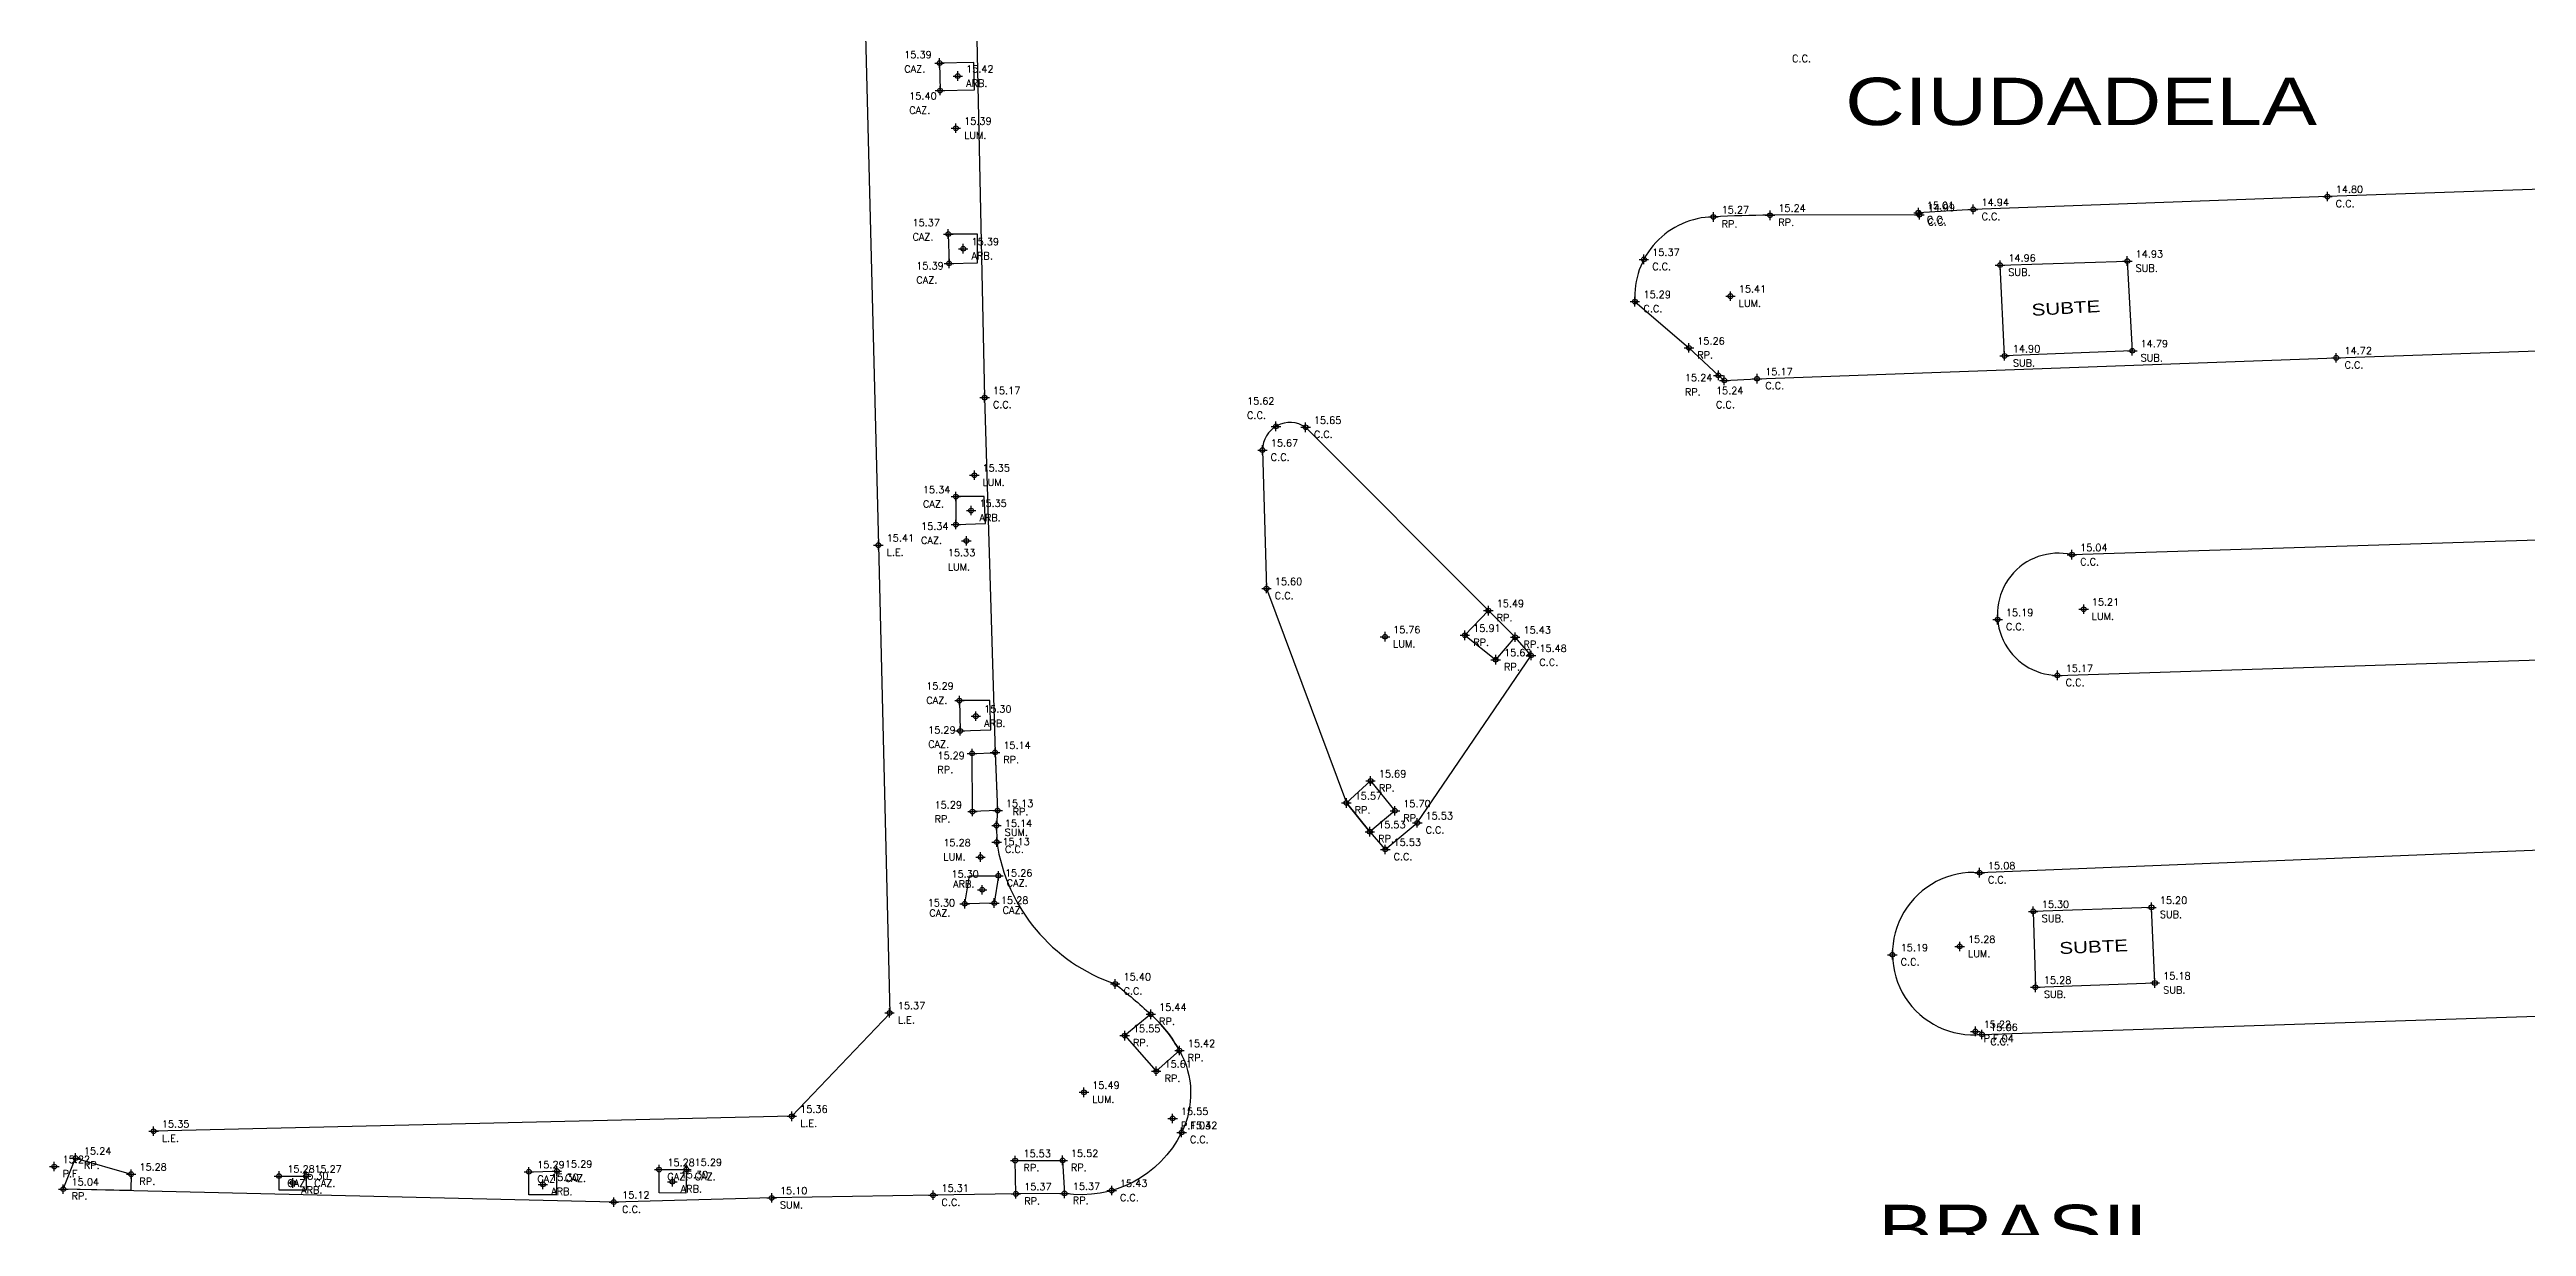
# Model space of a CAD drawing. Header units: metres. Extents: x 27389 to 27997, y 69801 to 70692.
# Drawn here: x 27389 to 27493.5, y 70159.1 to 70208.7 of the extents above; entities that cross this region are included whole.
import ezdxf
from ezdxf.enums import TextEntityAlignment as Align

# ---------------------------------------------------------------- set-up
doc = ezdxf.new("R2010")
doc.units = ezdxf.units.M
for name, color, linetype in [('C.C.', 1, 'Continuous'), ('CAZ.', 3, 'Continuous'), ('L.E.', 130, 'Continuous'), ('RAMPAS', 5, 'Continuous'), ('SUBTE.', 2, 'Continuous'), ('TEXTOS', 3, 'Continuous'), ('VER.', 2, 'Continuous')]:
    doc.layers.add(name, color=color, linetype=linetype)
doc.styles.get("Standard").update_dxf_attribs({"font": 'simplex.shx'})
doc.styles.add('Textos', font='', dxfattribs={"width": 1.3, "height": 2})
doc.styles.get('Textos').set_extended_font_data('Cascadia Code')

# ---------------------------------------------------------------- blocks, each defined once
blk = doc.blocks.new('*U5')
at = {"color": 0, "linetype": 'ByBlock', "lineweight": -2, "transparency": 16777216}
for p, q in [((-1, 0), (1, 0)), ((0, -1), (0, 1))]:
    blk.add_line(p, q, dxfattribs=at)
blk.add_circle((0, 0), 0.5, dxfattribs=at)

msp = doc.modelspace()

# ---------------------------------------------------------------- linework, layer by layer
at = {"layer": 'C.C.', "flags": 128}
for points in [[(27408.42, 70217.25), (27419.9, 70217.64), (27423.21, 70217.69, -0.201987), (27426.71, 70216.9, -0.24052), (27427.98, 70214.43), (27428.42, 70194.05), (27428.86, 70179.09), (27428.97, 70176.64), (27428.92, 70176.01), (27428.93, 70175.31, 0.280817), (27433.93, 70169.33, -0.017561), (27435.43, 70168.05, -0.080211), (27436.64, 70166.52, -0.246774), (27436.73, 70163.07, -0.327739), (27431.79, 70160.5), (27429.74, 70160.48), (27426.25, 70160.42), (27419.44, 70160.31), (27412.78, 70160.13), (27389.56, 70160.68)], [(27470.12, 70201.99), (27467.81, 70201.85), (27467.85, 70201.76), (27461.55, 70201.74, 0.013396), (27459.16, 70201.67, 0.430856), (27455.85, 70198.1), (27458.13, 70196.15), (27459.37, 70194.99), (27459.62, 70194.78), (27461, 70194.85)]]:
    msp.add_lwpolyline(points, format="xyb", dxfattribs=at)
for points in [[(27503.57, 70203.16), (27485.06, 70202.53), (27470.12, 70201.99)], [(27461, 70194.85), (27485.43, 70195.73), (27504.06, 70196.38)]]:
    msp.add_lwpolyline(points, dxfattribs=at)
for points in [[(27440.14, 70191.84), (27440.31, 70186), (27443.68, 70176.96), (27444.67, 70175.75), (27445.32, 70175), (27446.67, 70176.12), (27451.47, 70183.18), (27450.8, 70183.95), (27449.67, 70185.07), (27441.96, 70192.8, 0.603789)], [(27474.28, 70187.43, 1.10788), (27473.67, 70182.34), (27505.67, 70183.38), (27528.4, 70184.11), (27533.74, 70184.23), (27549.77, 70184.75), (27565.81, 70185.33), (27568.53, 70185.37), (27580.44, 70185.79), (27582.18, 70185.81), (27598.71, 70186.31), (27609.02, 70186.66, 1.043152), (27608.73, 70191.5), (27598.99, 70191.28), (27581.46, 70190.84), (27579.77, 70190.73), (27569.79, 70190.37), (27568.29, 70190.38), (27533.62, 70189.29), (27528.19, 70189.16), (27504.2, 70188.36)], [(27617.15, 70171.93, 0.981887), (27616.85, 70178.88), (27603.33, 70178.47), (27581.26, 70177.74), (27569.75, 70177.38), (27566.03, 70177.31), (27532.15, 70176.25), (27527.96, 70176.14), (27498.93, 70175.17), (27470.39, 70174.02, 1.092761), (27470.49, 70167.2), (27498.99, 70168.14), (27528.19, 70169.06), (27532.25, 70169.23), (27566.24, 70170.25), (27570.38, 70170.44), (27580.74, 70170.77), (27582.54, 70170.82), (27602.53, 70171.37), (27616.39, 70171.82)]]:
    msp.add_lwpolyline(points, format="xyb", close=True, dxfattribs=at)
at = {"layer": 'CAZ.', "flags": 128}
for points in [[(27426.54, 70207), (27427.99, 70207.03), (27427.97, 70208.18), (27426.52, 70208.16)], [(27426.92, 70199.71), (27428.12, 70199.74), (27428.12, 70200.95), (27426.89, 70200.95)], [(27427.21, 70188.7), (27428.46, 70188.74), (27428.4, 70189.88), (27427.21, 70189.88)], [(27427.39, 70180), (27428.69, 70180.04), (27428.64, 70181.28), (27427.36, 70181.28)], [(27429, 70173.89), (27428.83, 70172.74), (27427.58, 70172.71), (27427.79, 70173.89)], [(27410.38, 70161.44), (27410.35, 70160.44), (27409.2, 70160.44), (27409.2, 70161.41)], [(27415.84, 70161.51), (27415.82, 70160.51), (27414.69, 70160.52), (27414.69, 70161.5)], [(27399.8, 70161.23), (27399.8, 70160.63), (27398.66, 70160.63), (27398.66, 70161.23)]]:
    msp.add_lwpolyline(points, close=True, dxfattribs=at)
at = {"layer": 'L.E.', "flags": 128}
msp.add_lwpolyline([(27408.81, 70215.35), (27418.97, 70215.66), (27423.34, 70211.56), (27423.94, 70187.83), (27424.43, 70168.09), (27420.29, 70163.75), (27393.37, 70163.12)], dxfattribs=at)
at = {"layer": 'RAMPAS', "flags": 128}
for points in [[(27449.67, 70185.07), (27448.68, 70184.03), (27449.98, 70183), (27450.8, 70183.95)], [(27428.97, 70176.64), (27427.91, 70176.6), (27427.89, 70179.05), (27428.86, 70179.08)], [(27443.68, 70176.96), (27444.7, 70177.89), (27445.73, 70176.63), (27444.67, 70175.75)], [(27389.56, 70160.68), (27390.08, 70161.99), (27392.42, 70161.31), (27392.41, 70160.62)], [(27429.74, 70160.48), (27429.71, 70161.88), (27431.71, 70161.88), (27431.79, 70160.5)]]:
    msp.add_lwpolyline(points, close=True, dxfattribs=at)
msp.add_lwpolyline([(27435.43, 70168.05), (27434.33, 70167.15), (27435.66, 70165.65), (27436.64, 70166.52, 0.080211)], format="xyb", close=True, dxfattribs=at)
at = {"layer": 'SUBTE.', "flags": 128}
for points in [[(27471.25, 70199.64), (27476.62, 70199.81), (27476.83, 70196.03), (27471.44, 70195.81)], [(27477.78, 70169.37), (27477.64, 70172.56), (27472.65, 70172.39), (27472.74, 70169.19)]]:
    msp.add_lwpolyline(points, close=True, dxfattribs=at)

# ---------------------------------------------------------------- block references
at = {"layer": 'VER.', "color": 1, "xscale": 0.2, "yscale": 0.2, "zscale": 0.2}
for p in [(27426.52, 70208.16, 15.39), (27427.29, 70207.61, 15.42), (27426.54, 70207, 15.4), (27427.21, 70205.41, 15.39), (27470.12, 70201.99, 14.94), (27485.06, 70202.53, 14.8), (27426.89, 70200.95, 15.37), (27459.16, 70201.67, 15.27), (27461.55, 70201.74, 15.24), (27467.81, 70201.85, 15.01), (27467.85, 70201.76, 14.99), (27427.52, 70200.33, 15.39), (27456.23, 70199.88, 15.37), (27476.62, 70199.81, 14.93), (27426.92, 70199.71, 15.39), (27471.25, 70199.64, 14.96), (27455.85, 70198.1, 15.29), (27459.88, 70198.33, 15.41), (27458.13, 70196.15, 15.26), (27471.44, 70195.81, 14.9), (27476.83, 70196.03, 14.79), (27485.43, 70195.73, 14.71), (27459.37, 70194.99, 15.23), (27459.62, 70194.78, 15.24), (27461, 70194.85, 15.17), (27428.42, 70194.05, 15.17), (27440.71, 70192.84, 15.62), (27441.96, 70192.8, 15.65), (27440.14, 70191.84, 15.67), (27427.99, 70190.78, 15.35), (27427.21, 70189.88, 15.34), (27427.21, 70188.7, 15.34), (27427.85, 70189.29, 15.35), (27423.94, 70187.83, 15.41), (27427.65, 70188.01, 15.33), (27474.28, 70187.43, 15.04), (27440.31, 70186, 15.6), (27449.67, 70185.07, 15.49), (27471.15, 70184.69, 15.19), (27474.78, 70185.13, 15.21), (27445.31, 70183.97, 15.76), (27448.68, 70184.03, 15.91), (27450.8, 70183.95, 15.43), (27451.47, 70183.18, 15.48), (27449.98, 70183, 15.62), (27473.67, 70182.34, 15.17), (27427.36, 70181.28, 15.29), (27427.39, 70180, 15.29), (27428.05, 70180.62, 15.3), (27427.89, 70179.05, 15.29), (27428.86, 70179.09, 15.14), (27444.7, 70177.89, 15.69), (27443.68, 70176.96, 15.57), (27427.91, 70176.6, 15.29), (27428.92, 70176.01, 15.14), (27428.97, 70176.64, 15.13), (27445.73, 70176.63, 15.7), (27446.67, 70176.12, 15.53), (27428.93, 70175.31, 15.13), (27444.67, 70175.75, 15.53), (27445.32, 70175, 15.53), (27428.25, 70174.68, 15.29), (27429, 70173.89, 15.26), (27470.39, 70174.02, 15.08), (27427.58, 70172.71, 15.3), (27428.32, 70173.3, 15.3), (27428.83, 70172.74, 15.28), (27472.65, 70172.39, 15.3), (27477.64, 70172.56, 15.2), (27466.71, 70170.56, 15.19), (27469.55, 70170.91, 15.28), (27433.93, 70169.33, 15.39), (27472.74, 70169.19, 15.28), (27477.78, 70169.37, 15.18), (27424.41, 70168.11, 15.37), (27435.43, 70168.05, 15.44), (27434.33, 70167.15, 15.55), (27436.64, 70166.52, 15.42), (27470.21, 70167.33, 15.22), (27470.49, 70167.2, 15.06), (27435.66, 70165.65, 15.61), (27432.61, 70164.76, 15.49), (27420.29, 70163.75, 15.36), (27436.35, 70163.66, 15.55), (27436.35, 70163.66, 15.55), (27393.37, 70163.12, 15.35), (27436.73, 70163.07, 15.41), (27389.18, 70161.63, 15.22), (27390.08, 70161.99, 15.24), (27392.42, 70161.31, 15.28), (27398.66, 70161.23, 15.28), (27399.8, 70161.23, 15.27), (27409.2, 70161.41, 15.29), (27410.38, 70161.44, 15.29), (27414.69, 70161.5, 15.28), (27415.84, 70161.51, 15.29), (27429.71, 70161.88, 15.53), (27431.71, 70161.89, 15.52), (27389.56, 70160.68, 15.04), (27399.24, 70160.94, 15.3), (27409.79, 70160.88, 15.3), (27412.78, 70160.13, 15.12), (27415.25, 70160.99, 15.3), (27419.44, 70160.31, 15.1), (27426.25, 70160.42, 15.31), (27429.74, 70160.48, 15.37), (27431.79, 70160.5, 15.37), (27433.78, 70160.62, 15.43)]:
    msp.add_blockref('*U5', p, dxfattribs=at)

# ---------------------------------------------------------------- texts
at = {"layer": 'TEXTOS', "style": 'Textos', "width": 1.3}
for s, p in [('CIUDADELA', (27474.67, 70206.54)), ('BRASIL', (27472.3, 70159.02))]:
    msp.add_text(s, height=2, dxfattribs=at).set_placement(p, align=Align.MIDDLE_CENTER)
for rotation, p in [(3.2731, (27474.03, 70197.83)), (2.5317, (27475.2, 70170.9))]:
    msp.add_text('SUBTE', height=0.5, rotation=rotation, dxfattribs=at).set_placement(p, align=Align.MIDDLE_CENTER)
at = {"layer": 'VER.', "color": 1, "char_height": 0.3, "attachment_point": 7}
for s, insert in [('15.39', (27425.03, 70208.36, 15.39)), ('15.42', (27427.64, 70207.76, 15.42)), ('15.40', (27425.24, 70206.62, 15.4)), ('15.39', (27427.56, 70205.56, 15.39)), ('15.27', (27459.51, 70201.82, 15.27)), ('15.24', (27461.9, 70201.89, 15.24)), ('15.01', (27468.16, 70202, 15.01)), ('14.99', (27468.2, 70201.91, 14.99)), ('14.94', (27470.47, 70202.14, 14.94)), ('14.80', (27485.41, 70202.68, 14.8)), ('15.37', (27425.38, 70201.28, 15.37)), ('15.39', (27427.87, 70200.48, 15.39)), ('15.37', (27456.58, 70200.03, 15.37)), ('14.96', (27471.6, 70199.79, 14.96)), ('14.93', (27476.97, 70199.96, 14.93)), ('15.39', (27425.54, 70199.46, 15.39)), ('15.29', (27456.21, 70198.25, 15.29)), ('15.41', (27460.23, 70198.48, 15.41)), ('15.26', (27458.48, 70196.29, 15.26)), ('14.90', (27471.79, 70195.96, 14.9)), ('14.79', (27477.18, 70196.18, 14.79)), ('14.72', (27485.78, 70195.88, 14.71)), ('15.24', (27457.96, 70194.74, 15.23)), ('15.17', (27461.35, 70195, 15.17)), ('15.17', (27428.77, 70194.2, 15.17)), ('15.62', (27439.49, 70193.76, 15.62)), ('15.24', (27459.27, 70194.2, 15.24)), ('15.65', (27442.31, 70192.95, 15.65)), ('15.67', (27440.49, 70191.99, 15.67)), ('15.35', (27428.33, 70190.93, 15.35)), ('15.34', (27425.82, 70190.02, 15.34)), ('15.35', (27428.2, 70189.44, 15.35)), ('15.34', (27425.74, 70188.48, 15.34)), ('15.41', (27424.29, 70187.98, 15.41)), ('15.33', (27426.87, 70187.36, 15.33)), ('15.04', (27474.63, 70187.58, 15.04)), ('15.60', (27440.66, 70186.15, 15.6)), ('15.49', (27450.02, 70185.22, 15.49)), ('15.21', (27475.12, 70185.28, 15.21)), ('15.76', (27445.65, 70184.12, 15.76)), ('15.91', (27449.03, 70184.18, 15.91)), ('15.43', (27451.15, 70184.1, 15.43)), ('15.19', (27471.5, 70184.84, 15.19)), ('15.62', (27450.33, 70183.15, 15.62)), ('15.48', (27451.82, 70183.33, 15.48)), ('15.17', (27474.02, 70182.49, 15.17)), ('15.29', (27425.96, 70181.74, 15.29)), ('15.29', (27426.04, 70179.89, 15.29)), ('15.30', (27428.4, 70180.77, 15.3)), ('15.29', (27426.43, 70178.81, 15.29)), ('15.14', (27429.21, 70179.24, 15.14)), ('15.69', (27445.05, 70178.04, 15.69)), ('15.29', (27426.31, 70176.73, 15.29)), ('15.13', (27429.32, 70176.79, 15.13)), ('15.57', (27444.03, 70177.11, 15.57)), ('15.70', (27446.08, 70176.78, 15.7)), ('15.14', (27429.27, 70175.95, 15.14)), ('15.53', (27445.02, 70175.9, 15.53)), ('15.53', (27447.02, 70176.27, 15.53)), ('15.28', (27426.68, 70175.14, 15.29)), ('15.13', (27429.17, 70175.18, 15.13)), ('15.53', (27445.67, 70175.15, 15.53)), ('15.30', (27427.02, 70173.82, 15.3)), ('15.26', (27429.28, 70173.86, 15.26)), ('15.08', (27470.74, 70174.17, 15.08)), ('15.30', (27426.02, 70172.6, 15.3)), ('15.28', (27429.11, 70172.71, 15.28)), ('15.30', (27473.01, 70172.54, 15.3)), ('15.20', (27477.99, 70172.71, 15.2)), ('15.19', (27467.06, 70170.71, 15.19)), ('15.28', (27469.9, 70171.06, 15.28)), ('15.40', (27434.28, 70169.48, 15.39)), ('15.18', (27478.13, 70169.52, 15.18)), ('15.28', (27473.1, 70169.34, 15.28)), ('15.37', (27424.76, 70168.26, 15.37)), ('15.44', (27435.78, 70168.2, 15.44)), ('15.22', (27470.56, 70167.48, 15.22)), ('15.06', (27470.84, 70167.35, 15.06)), ('15.55', (27434.68, 70167.3, 15.55)), ('15.42', (27436.99, 70166.67, 15.42)), ('15.61', (27436.01, 70165.8, 15.61)), ('15.49', (27432.96, 70164.91, 15.49)), ('15.35', (27393.72, 70163.27, 15.35)), ('15.36', (27420.64, 70163.9, 15.36)), ('15.55', (27436.7, 70163.81, 15.55)), ('15.55', (27436.7, 70163.81, 15.55)), ('15.42', (27437.08, 70163.22, 15.41)), ('15.24', (27390.43, 70162.14, 15.24)), ('15.22', (27389.53, 70161.78, 15.22)), ('15.28', (27392.77, 70161.46, 15.28)), ('15.28', (27399.01, 70161.38, 15.28)), ('15.30', (27399.59, 70161.09, 15.3)), ('15.27', (27400.15, 70161.38, 15.27)), ('15.29', (27409.55, 70161.56, 15.29)), ('15.29', (27410.72, 70161.59, 15.29)), ('15.28', (27415.04, 70161.65, 15.28)), ('15.30', (27415.6, 70161.14, 15.3)), ('15.29', (27416.19, 70161.66, 15.29)), ('15.53', (27430.06, 70162.03, 15.53)), ('15.52', (27432.06, 70162.04, 15.52)), ('15.04', (27389.91, 70160.83, 15.04)), ('15.30', (27410.14, 70161.03, 15.3)), ('15.12', (27413.13, 70160.28, 15.12)), ('15.10', (27419.79, 70160.46, 15.1)), ('15.31', (27426.6, 70160.57, 15.31)), ('15.37', (27430.09, 70160.63, 15.37)), ('15.37', (27432.14, 70160.65, 15.37)), ('15.43', (27434.13, 70160.77, 15.43))]:
    msp.add_mtext(s, dxfattribs=dict(at, insert=insert))
at = {"layer": 'VER.', "color": 3, "char_height": 0.3, "attachment_point": 1}
for s, insert in [('C.C.', (27462.48, 70208.5, 15.27)), ('CAZ.', (27425.03, 70208.06, 15.39)), ('ARB.', (27427.64, 70207.46, 15.42)), ('CAZ.', (27425.24, 70206.32, 15.4)), ('LUM.', (27427.56, 70205.26, 15.39)), ('C.C.', (27485.41, 70202.38, 14.8)), ('RP.', (27459.51, 70201.52, 15.27)), ('RP.', (27461.9, 70201.59, 15.24)), ('C.C.', (27468.16, 70201.7, 15.01)), ('C.C.', (27468.2, 70201.61, 14.99)), ('C.C.', (27470.47, 70201.84, 14.94)), ('CAZ.', (27425.38, 70200.98, 15.37)), ('ARB.', (27427.87, 70200.18, 15.39)), ('CAZ.', (27425.54, 70199.16, 15.39)), ('C.C.', (27456.58, 70199.73, 15.37)), ('SUB.', (27471.6, 70199.49, 14.96)), ('SUB.', (27476.97, 70199.66, 14.93)), ('C.C.', (27456.21, 70197.95, 15.29)), ('LUM.', (27460.23, 70198.18, 15.41)), ('RP.', (27458.48, 70196, 15.26)), ('SUB.', (27477.18, 70195.88, 14.79)), ('SUB.', (27471.79, 70195.66, 14.9)), ('C.C.', (27485.78, 70195.58, 14.71)), ('C.C.', (27428.77, 70193.9, 15.17)), ('RP.', (27457.96, 70194.44, 15.23)), ('C.C.', (27459.27, 70193.9, 15.24)), ('C.C.', (27461.35, 70194.71, 15.17)), ('C.C.', (27439.49, 70193.46, 15.62)), ('C.C.', (27440.49, 70191.69, 15.67)), ('C.C.', (27442.31, 70192.65, 15.65)), ('LUM.', (27428.33, 70190.63, 15.35)), ('CAZ.', (27425.82, 70189.72, 15.34)), ('ARB.', (27428.2, 70189.14, 15.35)), ('L.E.', (27424.29, 70187.68, 15.41)), ('CAZ.', (27425.74, 70188.18, 15.34)), ('LUM.', (27426.87, 70187.06, 15.33)), ('C.C.', (27474.63, 70187.28, 15.04)), ('C.C.', (27440.66, 70185.85, 15.6)), ('RP.', (27450.02, 70184.92, 15.49)), ('C.C.', (27471.5, 70184.54, 15.19)), ('LUM.', (27475.12, 70184.98, 15.21)), ('LUM.', (27445.65, 70183.82, 15.76)), ('RP.', (27449.03, 70183.88, 15.91)), ('RP.', (27451.15, 70183.8, 15.43)), ('RP.', (27450.33, 70182.85, 15.62)), ('C.C.', (27451.82, 70183.04, 15.48)), ('CAZ.', (27425.96, 70181.44, 15.29)), ('C.C.', (27474.02, 70182.19, 15.17)), ('ARB.', (27428.4, 70180.47, 15.3)), ('CAZ.', (27426.04, 70179.59, 15.29)), ('RP.', (27426.43, 70178.51, 15.29)), ('RP.', (27429.21, 70178.94, 15.14)), ('RP.', (27445.05, 70177.74, 15.69)), ('RP.', (27426.31, 70176.43, 15.29)), ('RP.', (27429.6, 70176.74, 15.13)), ('RP.', (27444.03, 70176.81, 15.57)), ('RP.', (27446.08, 70176.48, 15.7)), ('C.C.', (27447.02, 70175.97, 15.53)), ('SUM.', (27429.27, 70175.87, 15.14)), ('C.C.', (27429.28, 70175.16, 15.13)), ('RP.', (27445.02, 70175.6, 15.53)), ('LUM.', (27426.68, 70174.84, 15.29)), ('C.C.', (27445.67, 70174.85, 15.53)), ('ARB.', (27427.09, 70173.69, 15.3)), ('CAZ.', (27429.35, 70173.74, 15.26)), ('C.C.', (27470.74, 70173.87, 15.08)), ('CAZ.', (27426.09, 70172.47, 15.3)), ('CAZ.', (27429.18, 70172.59, 15.28)), ('SUB.', (27473.01, 70172.24, 15.3)), ('SUB.', (27477.99, 70172.41, 15.2)), ('LUM.', (27469.9, 70170.76, 15.28)), ('C.C.', (27467.06, 70170.41, 15.19)), ('C.C.', (27434.28, 70169.18, 15.39)), ('SUB.', (27473.1, 70169.04, 15.28)), ('SUB.', (27478.13, 70169.22, 15.18)), ('L.E.', (27424.76, 70167.96, 15.37)), ('RP.', (27435.78, 70167.9, 15.44)), ('RP.', (27434.68, 70167, 15.55)), ('P.F.04', (27470.56, 70167.18, 15.22)), ('C.C.', (27470.84, 70167.05, 15.06)), ('RP.', (27436.99, 70166.37, 15.42)), ('LUM.', (27432.96, 70164.61, 15.49)), ('RP.', (27436.01, 70165.5, 15.61)), ('L.E.', (27420.64, 70163.6, 15.36)), ('P.F.03', (27436.7, 70163.51, 15.55)), ('P.F.', (27436.7, 70163.51, 15.55)), ('L.E.', (27393.72, 70162.97, 15.35)), ('C.C.', (27437.08, 70162.92, 15.41)), ('P.F.', (27389.53, 70161.48, 15.22)), ('RP.', (27390.43, 70161.84, 15.24)), ('CAZ.', (27415.04, 70161.35, 15.28)), ('CAZ.', (27416.19, 70161.36, 15.29)), ('RP.', (27430.06, 70161.73, 15.53)), ('RP.', (27432.06, 70161.74, 15.52)), ('RP.', (27389.91, 70160.54, 15.04)), ('RP.', (27392.77, 70161.16, 15.28)), ('CAZ.', (27399.01, 70161.08, 15.28)), ('ARB.', (27399.59, 70160.79, 15.3)), ('CAZ.', (27400.15, 70161.08, 15.27)), ('CAZ.', (27409.55, 70161.26, 15.29)), ('ARB.', (27410.14, 70160.73, 15.3)), ('CAZ.', (27410.72, 70161.29, 15.29)), ('ARB.', (27415.6, 70160.84, 15.3)), ('RP.', (27430.09, 70160.33, 15.37)), ('RP.', (27432.14, 70160.35, 15.37)), ('C.C.', (27434.13, 70160.47, 15.43)), ('C.C.', (27413.13, 70159.98, 15.12)), ('SUM.', (27419.79, 70160.16, 15.1)), ('C.C.', (27426.6, 70160.27, 15.31))]:
    msp.add_mtext(s, dxfattribs=dict(at, insert=insert))

doc.saveas('drawing.dxf')
